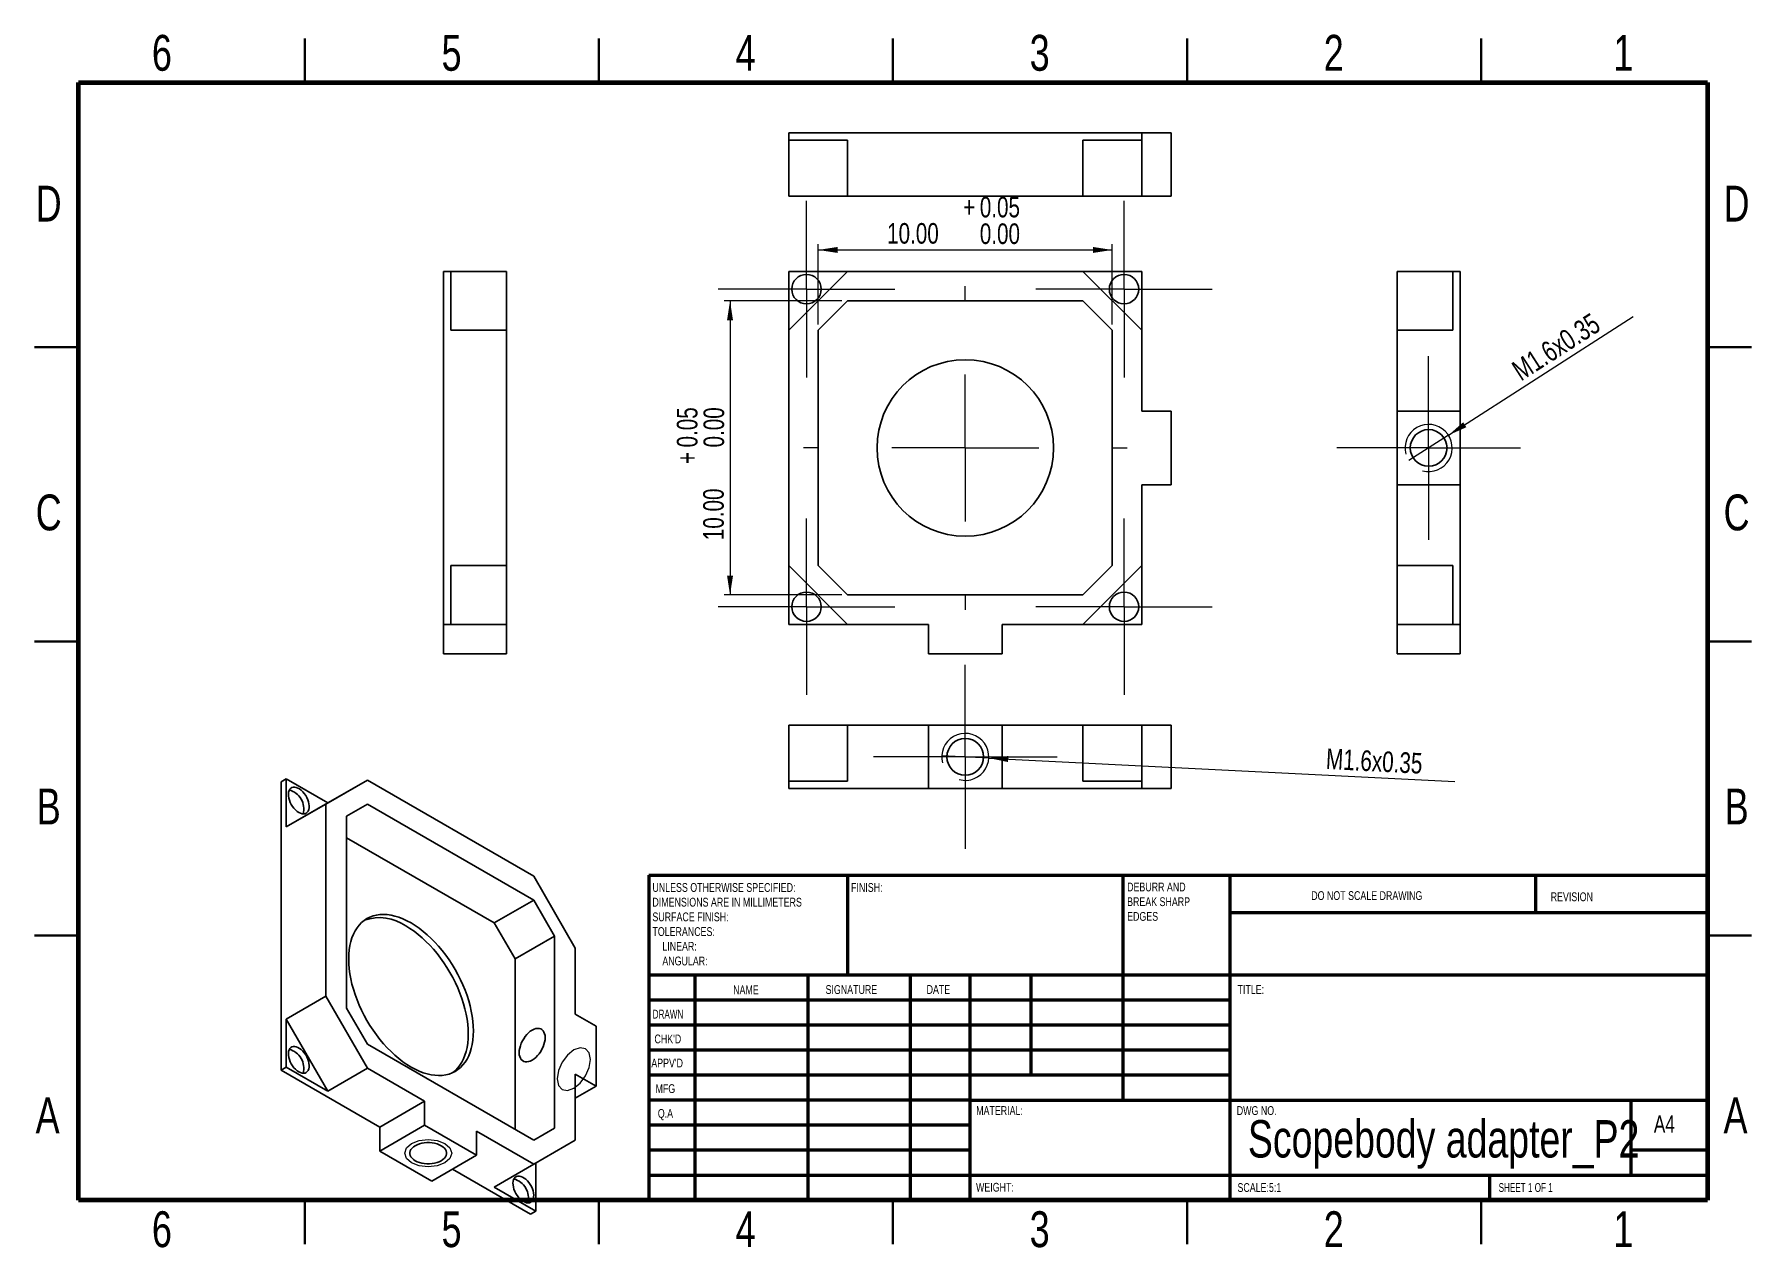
# Model space of a CAD drawing. Header units: millimetres. Extents: x 2 to 294, y 2 to 208.
import ezdxf

# ---------------------------------------------------------------- set-up
doc = ezdxf.new("R2010")
doc.units = ezdxf.units.MM
doc.styles.add('SLDTEXTSTYLE0', font='TXT', dxfattribs={"width": 0.75})
doc.styles.add('SLDTEXTSTYLE1', font='TXT', dxfattribs={"width": 0.686449})
doc.styles.add('SLDTEXTSTYLE2', font='TXT', dxfattribs={"width": 0.6875})
doc.dimstyles.new('SLDDIMSTYLE0', dxfattribs={"dimtxt": 3.5, "dimasz": 3.302, "dimexe": 0, "dimexo": 0.0625, "dimgap": 0.875, "dimtad": 1, "dimlfac": 0.2, "dimrnd": 1e-09, "dimzin": 4, "dimdsep": 46, "dimtxsty": 'SLDTEXTSTYLE0', "dimsah": 1, "dimcen": 0.09, "dimadec": 0, "dimazin": 1, "dimtol": 1, "dimtp": 0.05, "dimtfac": 1, "dimtofl": 0, "dimtmove": 0, "dimatfit": 3, "dimfxl": 0, "dimfrac": 2, "dimtolj": 1, "dimtzin": 0, "dimarcsym": 0})
doc.dimstyles.new('SLDDIMSTYLE1', dxfattribs={"dimtxt": 3.5, "dimasz": 3.302, "dimexe": 0, "dimexo": 0.0625, "dimgap": 0.875, "dimtad": 1, "dimlfac": 0.2, "dimrnd": 1e-09, "dimzin": 12, "dimdsep": 46, "dimtxsty": 'SLDTEXTSTYLE0', "dimblk1": 'NONE', "dimsah": 1, "dimcen": 0, "dimadec": 0, "dimazin": 3, "dimtfac": 1, "dimtmove": 0, "dimatfit": 3, "dimldrblk": 'NONE', "dimfxl": 0, "dimfrac": 2, "dimtolj": 1, "dimtzin": 12, "dimarcsym": 0})

# ---------------------------------------------------------------- blocks, each defined once
blk = doc.blocks.new('SW_NOTE_0')
at = {"color": 0, "linetype": 'Continuous', "lineweight": 0, "char_height": 1.5, "attachment_point": 1, "style": 'SLDTEXTSTYLE0'}
for s, insert in [('UNLESS OTHERWISE SPECIFIED:', (0, 1.93)), ('DIMENSIONS ARE IN MILLIMETERS', (0, -0.57)), ('TOLERANCES:', (0, -5.57)), ('SURFACE FINISH:', (0, -3.07)), ('LINEAR:', (1.69, -8.07)), ('ANGULAR:', (1.69, -10.57))]:
    blk.add_mtext(s, dxfattribs=dict(at, insert=insert))
blk = doc.blocks.new('SW_NOTE_0_1')
at = {"color": 0, "linetype": 'Continuous', "lineweight": 0, "char_height": 1.5, "attachment_point": 1, "style": 'SLDTEXTSTYLE0'}
for s, insert in [('DEBURR AND', (0, 1.93)), ('BREAK SHARP', (0, -0.57)), ('EDGES', (0, -3.07))]:
    blk.add_mtext(s, dxfattribs=dict(at, insert=insert))
blk = doc.blocks.new('_D')
at = {"color": 7, "linetype": 'Continuous', "lineweight": 0}
for p, q in [((139.79, 162.89), (119.79, 162.89)), ((120.79, 162.89), (120.79, 112.89)), ((139.79, 112.89), (119.79, 112.89))]:
    blk.add_line(p, q, dxfattribs=at)
at = {"color": 7, "linetype": 'Continuous', "lineweight": 18}
for points in [[(120.79, 162.89), (120.28, 159.59), (121.3, 159.59)], [(120.79, 112.89), (121.3, 116.19), (120.28, 116.19)]]:
    blk.add_solid(points, dxfattribs=at)
at = {"color": 7, "linetype": 'Continuous', "lineweight": 18, "char_height": 3.5, "attachment_point": 1, "rotation": 90, "style": 'SLDTEXTSTYLE0'}
for s, insert in [('0.05', (111.75, 137.97)), ('0.00', (116.28, 137.97)), ('+', (111.75, 135.14)), ('10.00', (116.22, 122.21))]:
    blk.add_mtext(s, dxfattribs=dict(at, insert=insert))
blk = doc.blocks.new('_D_1')
at = {"color": 7, "linetype": 'Continuous', "lineweight": 0}
for p, q in [((135.79, 158.89), (135.79, 172.55)), ((185.79, 158.89), (185.79, 172.55)), ((135.79, 171.55), (185.79, 171.55))]:
    blk.add_line(p, q, dxfattribs=at)
at = {"color": 7, "linetype": 'Continuous', "lineweight": 18}
for points in [[(135.79, 171.55), (139.09, 171.04), (139.09, 172.06)], [(185.79, 171.55), (182.49, 172.06), (182.49, 171.04)]]:
    blk.add_solid(points, dxfattribs=at)
at = {"color": 7, "linetype": 'Continuous', "lineweight": 18, "char_height": 3.5, "attachment_point": 1, "style": 'SLDTEXTSTYLE0'}
for s, insert in [('+', (160.43, 180.59)), ('0.05', (163.26, 180.59)), ('10.00', (147.5, 176.12)), ('0.00', (163.26, 176.06))]:
    blk.add_mtext(s, dxfattribs=dict(at, insert=insert))
blk = doc.blocks.new('SW_CENTERMARKSYMBOL_0')
at = {"color": 0, "linetype": 'Continuous', "lineweight": 18}
for p, q in [((0, 25), (0, 27.5)), ((0, 0), (0, 12.5)), ((-25, 0), (-27.5, 0)), ((0, 0), (-12.5, 0)), ((0, 0), (0, -12.5)), ((0, 0), (12.5, 0)), ((25, 0), (27.5, 0)), ((0, -25), (0, -27.5))]:
    blk.add_line(p, q, dxfattribs=at)
blk = doc.blocks.new('SW_CENTERMARKSYMBOL_1')
at = {"color": 0, "linetype": 'Continuous', "lineweight": 18}
for p, q in [((0, 12.5), (0, 15)), ((0, 0), (0, 12.5)), ((-12.5, 0), (-15, 0)), ((0, 0), (-12.5, 0)), ((0, 0), (0, -12.5)), ((0, 0), (12.5, 0)), ((12.5, 0), (15, 0)), ((0, -12.5), (0, -15))]:
    blk.add_line(p, q, dxfattribs=at)
blk = doc.blocks.new('SW_CENTERMARKSYMBOL_2')
at = {"color": 0, "linetype": 'Continuous', "lineweight": 18}
for p, q in [((0, 12.5), (0, 15)), ((0, 0), (0, 12.5)), ((-12.5, 0), (-15, 0)), ((0, 0), (-12.5, 0)), ((0, 0), (0, -12.5)), ((0, 0), (12.5, 0)), ((12.5, 0), (15, 0)), ((0, -12.5), (0, -15))]:
    blk.add_line(p, q, dxfattribs=at)
blk = doc.blocks.new('SW_CENTERMARKSYMBOL_3')
at = {"color": 0, "linetype": 'Continuous', "lineweight": 18}
for p, q in [((0, 12.5), (0, 15)), ((0, 0), (0, 12.5)), ((-12.5, 0), (-15, 0)), ((0, 0), (-12.5, 0)), ((0, 0), (0, -12.5)), ((0, 0), (12.5, 0)), ((12.5, 0), (15, 0)), ((0, -12.5), (0, -15))]:
    blk.add_line(p, q, dxfattribs=at)
blk = doc.blocks.new('SW_CENTERMARKSYMBOL_4')
at = {"color": 0, "linetype": 'Continuous', "lineweight": 18}
for p, q in [((0, 12.5), (0, 15)), ((0, 0), (0, 12.5)), ((-12.5, 0), (-15, 0)), ((0, 0), (-12.5, 0)), ((0, 0), (0, -12.5)), ((0, 0), (12.5, 0)), ((12.5, 0), (15, 0)), ((0, -12.5), (0, -15))]:
    blk.add_line(p, q, dxfattribs=at)
blk = doc.blocks.new('_D_2')
at = {"color": 7, "linetype": 'Continuous', "lineweight": 0}
for q in [(274.37, 160.25), (236.21, 135.73)]:
    blk.add_line((242.94, 140.05), q, dxfattribs=at)
at = {"color": 7, "linetype": 'Continuous', "lineweight": 18}
blk.add_solid([(242.94, 140.05), (245.99, 141.41), (245.45, 142.26)], dxfattribs=at)
at = {"color": 7, "linetype": 'Continuous', "lineweight": 18, "insert": (253.39, 152.12), "char_height": 3.5, "attachment_point": 1, "rotation": 32.7241, "style": 'SLDTEXTSTYLE0'}
blk.add_mtext('M1.6x0.35', dxfattribs=at)
blk = doc.blocks.new('_None')
blk = doc.blocks.new('SW_CENTERMARKSYMBOL_5')
at = {"color": 0, "linetype": 'Continuous', "lineweight": 18}
for p, q in [((0, 12.5), (0, 15.625)), ((0, 0), (0, 12.5)), ((-12.5, 0), (-15.625, 0)), ((0, 0), (-12.5, 0)), ((0, 0), (0, -12.5)), ((0, 0), (12.5, 0)), ((12.5, 0), (15.625, 0)), ((0, -12.5), (0, -15.625))]:
    blk.add_line(p, q, dxfattribs=at)
blk = doc.blocks.new('_D_3')
at = {"color": 7, "linetype": 'Continuous', "lineweight": 0}
for q in [(156.79, 85.56), (244.03, 81.2)]:
    blk.add_line((164.78, 85.16), q, dxfattribs=at)
at = {"color": 7, "linetype": 'Continuous', "lineweight": 18}
blk.add_solid([(164.78, 85.16), (168.06, 84.49), (168.11, 85.51)], dxfattribs=at)
at = {"color": 7, "linetype": 'Continuous', "lineweight": 18, "insert": (222.23, 86.81), "char_height": 3.5, "attachment_point": 1, "rotation": 357.1376, "style": 'SLDTEXTSTYLE0'}
blk.add_mtext('M1.6x0.35', dxfattribs=at)
blk = doc.blocks.new('SW_CENTERMARKSYMBOL_6')
at = {"color": 0, "linetype": 'Continuous', "lineweight": 18}
for p, q in [((0, 12.5), (0, 15.625)), ((0, 0), (0, 12.5)), ((-12.5, 0), (-15.625, 0)), ((0, 0), (-12.5, 0)), ((0, 0), (0, -12.5)), ((0, 0), (12.5, 0)), ((12.5, 0), (15.625, 0)), ((0, -12.5), (0, -15.625))]:
    blk.add_line(p, q, dxfattribs=at)

msp = doc.modelspace()

# ---------------------------------------------------------------- linework, layer by layer
at = {"color": 7, "linetype": 'Continuous', "lineweight": 35}
for p, q in [((48.5, 200), (48.5, 207.5)), ((98.5, 200), (98.5, 207.5)), ((148.5, 207.5), (148.5, 200)), ((148.5, 200), (148.5, 207.5)), ((198.5, 200), (198.5, 207.5)), ((248.5, 200), (248.5, 207.5)), ((10, 155), (2.5, 155)), ((287, 155), (294.5, 155)), ((2.5, 105), (10, 105)), ((10, 105), (2.5, 105)), ((294.5, 105), (287, 105)), ((287, 105), (294.5, 105)), ((10, 55), (2.5, 55)), ((287, 55), (294.5, 55)), ((48.5, 10), (48.5, 2.5)), ((98.5, 10), (98.5, 2.5)), ((148.5, 2.5), (148.5, 10)), ((148.5, 10), (148.5, 2.5)), ((198.5, 10), (198.5, 2.5)), ((248.5, 10), (248.5, 2.5))]:
    msp.add_line(p, q, dxfattribs=at)
at = {"color": 7, "linetype": 'Continuous', "lineweight": 70}
for p, q in [((10, 10), (10, 200)), ((10, 200), (287, 200)), ((287, 200), (287, 10)), ((287, 10), (10, 10))]:
    msp.add_line(p, q, dxfattribs=at)
at = {"color": 7, "linetype": 'Continuous', "lineweight": 25}
for p, q in [((130.788, 191.453), (190.788, 191.453)), ((130.788, 190.203), (130.788, 191.453)), ((140.788, 190.203), (130.788, 190.203)), ((130.788, 190.203), (130.788, 180.703)), ((140.788, 190.203), (140.788, 180.703)), ((190.788, 190.203), (180.788, 190.203)), ((180.788, 190.203), (180.788, 180.703)), ((190.788, 190.203), (190.788, 191.453)), ((195.788, 191.453), (190.788, 191.453)), ((190.788, 190.203), (190.788, 180.703)), ((195.788, 191.453), (195.788, 180.703)), ((130.788, 180.703), (140.788, 180.703)), ((180.788, 180.703), (140.788, 180.703)), ((180.788, 180.703), (190.788, 180.703)), ((195.788, 180.703), (190.788, 180.703)), ((72.046, 107.889), (72.046, 167.889)), ((73.296, 167.889), (72.046, 167.889)), ((73.296, 167.889), (73.296, 157.889)), ((73.296, 167.889), (82.796, 167.889)), ((82.796, 157.889), (82.796, 167.889)), ((130.788, 157.889), (140.788, 167.889)), ((140.788, 167.889), (130.788, 167.889)), ((130.788, 167.889), (130.788, 157.889)), ((180.788, 167.889), (140.788, 167.889)), ((180.788, 167.889), (190.788, 157.889)), ((190.788, 167.889), (180.788, 167.889)), ((190.788, 157.889), (190.788, 167.889)), ((243.702, 167.889), (234.202, 167.889)), ((234.202, 167.889), (234.202, 157.889)), ((243.702, 157.889), (243.702, 167.889)), ((243.702, 167.889), (244.952, 167.889)), ((244.952, 167.889), (244.952, 144.139)), ((135.788, 157.889), (140.788, 162.889)), ((180.788, 162.889), (140.788, 162.889)), ((180.788, 162.889), (185.788, 157.889)), ((73.296, 157.889), (82.796, 157.889)), ((82.796, 157.889), (82.796, 117.889)), ((130.788, 157.889), (130.788, 117.889)), ((135.788, 157.889), (135.788, 117.889)), ((185.788, 117.889), (185.788, 157.889)), ((190.788, 144.139), (190.788, 157.889)), ((243.702, 157.889), (234.202, 157.889)), ((234.202, 144.139), (234.202, 157.889)), ((195.788, 144.139), (190.788, 144.139)), ((195.788, 144.139), (195.788, 131.639)), ((234.202, 144.139), (234.202, 131.639)), ((244.952, 144.139), (234.202, 144.139)), ((244.952, 131.639), (244.952, 144.139)), ((195.788, 131.639), (190.788, 131.639)), ((190.788, 117.889), (190.788, 131.639)), ((234.202, 131.639), (244.952, 131.639)), ((234.202, 117.889), (234.202, 131.639)), ((244.952, 131.639), (244.952, 107.889)), ((73.296, 117.889), (82.796, 117.889)), ((73.296, 117.889), (73.296, 107.889)), ((82.796, 107.889), (82.796, 117.889)), ((140.788, 107.889), (130.788, 117.889)), ((130.788, 117.889), (130.788, 107.889)), ((140.788, 112.889), (135.788, 117.889)), ((185.788, 117.889), (180.788, 112.889)), ((190.788, 117.889), (180.788, 107.889)), ((190.788, 107.889), (190.788, 117.889)), ((243.702, 117.889), (234.202, 117.889)), ((234.202, 117.889), (234.202, 107.889)), ((243.702, 107.889), (243.702, 117.889)), ((140.788, 112.889), (180.788, 112.889)), ((73.296, 107.889), (72.046, 107.889)), ((72.046, 102.889), (72.046, 107.889)), ((73.296, 107.889), (82.796, 107.889)), ((82.796, 102.889), (82.796, 107.889)), ((130.788, 107.889), (140.788, 107.889)), ((140.788, 107.889), (154.538, 107.889)), ((154.538, 102.889), (154.538, 107.889)), ((167.038, 107.889), (180.788, 107.889)), ((167.038, 102.889), (167.038, 107.889)), ((180.788, 107.889), (190.788, 107.889)), ((243.702, 107.889), (234.202, 107.889)), ((234.202, 102.889), (234.202, 107.889)), ((243.702, 107.889), (244.952, 107.889)), ((244.952, 102.889), (244.952, 107.889)), ((82.796, 102.889), (72.046, 102.889)), ((167.038, 102.889), (154.538, 102.889)), ((244.952, 102.889), (234.202, 102.889)), ((130.788, 81.238), (130.788, 90.738)), ((140.788, 90.738), (130.788, 90.738)), ((140.788, 81.238), (140.788, 90.738)), ((140.788, 90.738), (154.538, 90.738)), ((154.538, 90.738), (154.538, 79.988)), ((167.038, 90.738), (154.538, 90.738)), ((167.038, 79.988), (167.038, 90.738)), ((167.038, 90.738), (180.788, 90.738)), ((180.788, 81.238), (180.788, 90.738)), ((190.788, 90.738), (180.788, 90.738)), ((190.788, 81.238), (190.788, 90.738)), ((195.788, 90.738), (190.788, 90.738)), ((195.788, 90.738), (195.788, 79.988)), ((45.34, 81.629), (44.456, 81.119)), ((44.456, 32.127), (44.456, 81.119)), ((45.34, 81.629), (45.34, 73.464)), ((52.411, 77.547), (45.34, 81.629)), ((52.058, 77.342), (59.129, 81.425)), ((52.411, 77.547), (59.129, 81.425)), ((87.413, 65.097), (59.129, 81.425)), ((130.788, 81.238), (130.788, 79.988)), ((130.788, 81.238), (140.788, 81.238)), ((154.538, 79.988), (130.788, 79.988)), ((154.538, 79.988), (167.038, 79.988)), ((190.788, 79.988), (167.038, 79.988)), ((180.788, 81.238), (190.788, 81.238)), ((190.788, 81.238), (190.788, 79.988)), ((195.788, 79.988), (190.788, 79.988)), ((45.34, 73.464), (52.411, 77.547)), ((45.34, 73.464), (52.058, 77.342)), ((52.058, 77.342), (52.058, 44.68)), ((55.593, 75.301), (59.129, 77.343)), ((87.413, 61.014), (59.129, 77.343)), ((55.593, 75.301), (55.593, 42.639)), ((80.695, 57.136), (55.593, 71.628)), ((87.413, 65.097), (94.484, 52.85)), ((80.695, 57.136), (87.413, 61.014)), ((87.413, 61.014), (90.948, 54.891)), ((84.231, 51.013), (80.695, 57.136)), ((90.948, 54.891), (84.231, 51.013)), ((90.948, 22.229), (90.948, 54.891)), ((94.484, 41.622), (94.484, 52.85)), ((84.231, 22.024), (84.231, 51.013)), ((45.34, 40.802), (52.058, 44.68)), ((59.129, 32.433), (52.058, 44.68)), ((59.129, 36.516), (55.593, 42.639)), ((98.02, 39.581), (94.484, 41.622)), ((45.34, 40.802), (45.34, 32.637)), ((52.411, 28.555), (45.34, 40.802)), ((98.02, 39.581), (98.02, 29.374)), ((59.129, 36.516), (87.413, 20.187)), ((45.34, 32.637), (44.456, 32.127)), ((61.25, 22.432), (44.456, 32.127)), ((45.34, 32.637), (52.411, 28.555)), ((52.411, 28.555), (59.129, 32.433)), ((59.129, 32.433), (68.851, 26.82)), ((98.02, 29.374), (94.484, 31.415)), ((94.484, 20.188), (94.484, 31.415)), ((98.02, 29.374), (94.484, 27.333)), ((68.851, 26.82), (61.25, 22.432)), ((68.851, 22.737), (68.851, 26.82)), ((68.851, 22.737), (61.25, 18.349)), ((61.25, 18.349), (61.25, 22.432)), ((77.69, 17.635), (68.851, 22.737)), ((77.69, 21.717), (87.413, 16.105)), ((77.69, 17.635), (77.69, 21.717)), ((87.412, 20.188), (90.948, 22.229)), ((90.948, 22.229), (87.413, 20.187)), ((61.25, 18.349), (70.089, 13.247)), ((70.089, 13.247), (77.69, 17.635)), ((94.484, 20.188), (87.413, 16.105)), ((86.883, 7.634), (73.625, 15.288)), ((80.695, 12.227), (87.413, 16.105)), ((87.766, 8.145), (87.766, 16.309)), ((80.695, 12.227), (87.766, 8.145)), ((87.766, 8.145), (86.883, 7.634))]:
    msp.add_line(p, q, dxfattribs=at)
at = {"color": 7, "linetype": 'Continuous', "lineweight": 50}
for p, q in [((107, 65.25), (287, 65.25)), ((107, 65.25), (107, 10)), ((140.8, 48.25), (140.8, 65.25)), ((187.6, 65.25), (187.6, 27)), ((205.8, 65.25), (205.8, 10)), ((257.8, 58.875), (257.8, 65.25)), ((287, 58.875), (205.8, 58.875)), ((287, 48.25), (107, 48.25)), ((114.8, 48.25), (114.8, 10)), ((133.991, 48.25), (133.991, 10)), ((151.399, 48.25), (151.399, 10)), ((161.6, 10), (161.6, 48.25)), ((172, 31.25), (172, 48.25)), ((205.8, 44), (107, 44)), ((205.8, 39.75), (107, 39.75)), ((205.8, 35.5), (107, 35.5)), ((205.8, 31.25), (107, 31.25)), ((161.6, 27), (107, 27)), ((161.6, 27), (287, 27)), ((274, 14.25), (274, 27)), ((161.6, 22.75), (107, 22.75)), ((161.6, 18.5), (107, 18.5)), ((287, 18.5), (274, 18.5)), ((107, 14.25), (287, 14.25)), ((250, 10), (250, 14.25))]:
    msp.add_line(p, q, dxfattribs=at)
at = {"color": 7, "linetype": 'Continuous', "lineweight": 25, "flags": 128}
for points in [[(47.461, 75.914), (47.745, 75.777), (48.021, 75.696), (48.283, 75.673), (48.523, 75.71), (48.736, 75.805), (48.916, 75.956), (49.058, 76.158), (49.159, 76.407), (49.216, 76.696), (49.228, 77.018), (49.193, 77.364), (49.114, 77.725), (48.992, 78.092), (48.831, 78.456), (48.634, 78.806), (48.406, 79.135), (48.154, 79.433), (47.884, 79.693), (47.604, 79.908), (47.319, 80.072), (47.038, 80.181), (46.768, 80.233), (46.517, 80.226), (46.289, 80.16), (46.092, 80.037), (45.93, 79.86), (45.808, 79.633), (45.729, 79.363), (45.695, 79.057), (45.707, 78.722), (45.763, 78.367), (45.864, 78.002), (46.007, 77.635), (46.186, 77.277), (46.399, 76.936), (46.64, 76.622), (46.902, 76.342), (47.178, 76.104), (47.461, 75.914)], [(66.553, 57.135), (67.247, 56.708), (67.938, 56.231), (68.623, 55.705), (69.298, 55.133), (69.963, 54.517), (70.612, 53.86), (71.244, 53.164), (71.857, 52.433), (72.446, 51.669), (73.01, 50.877), (73.547, 50.058), (74.053, 49.218), (74.528, 48.359), (74.968, 47.485), (75.372, 46.601), (75.739, 45.708), (76.066, 44.813), (76.352, 43.917), (76.597, 43.026), (76.798, 42.143), (76.956, 41.271), (77.069, 40.415), (77.137, 39.578), (77.16, 38.764), (77.137, 37.976), (77.069, 37.218), (76.956, 36.492), (76.798, 35.803), (76.597, 35.152), (76.352, 34.543), (76.066, 33.978), (75.739, 33.46), (75.372, 32.991), (74.968, 32.573), (74.528, 32.208), (74.053, 31.897), (73.547, 31.641), (73.01, 31.442), (72.446, 31.301), (71.857, 31.218), (71.244, 31.194), (70.612, 31.228), (69.963, 31.321), (69.298, 31.471), (68.623, 31.68), (67.938, 31.944), (67.247, 32.265), (66.553, 32.639), (65.86, 33.066), (65.169, 33.543), (64.484, 34.069), (63.808, 34.641), (63.144, 35.257), (62.494, 35.914), (61.862, 36.61), (61.25, 37.341), (60.661, 38.105), (60.096, 38.897), (59.56, 39.716), (59.053, 40.556), (58.579, 41.415), (58.138, 42.289), (57.734, 43.173), (57.368, 44.066), (57.04, 44.961), (56.754, 45.857), (56.51, 46.748), (56.308, 47.631), (56.15, 48.503), (56.037, 49.359), (55.969, 50.196), (55.947, 51.01), (55.969, 51.798), (56.037, 52.556), (56.15, 53.282), (56.308, 53.971), (56.51, 54.622), (56.754, 55.231), (57.04, 55.796), (57.368, 56.314), (57.734, 56.783), (58.138, 57.201), (58.579, 57.566), (59.053, 57.877), (59.56, 58.133), (60.096, 58.332), (60.661, 58.473), (61.25, 58.556), (61.862, 58.58), (62.494, 58.546), (63.144, 58.453), (63.808, 58.303), (64.484, 58.094), (65.169, 57.83), (65.86, 57.509), (66.553, 57.135)], [(65.669, 56.625), (66.363, 56.198), (67.054, 55.721), (67.739, 55.195), (68.415, 54.623), (69.079, 54.007), (69.728, 53.349), (70.361, 52.654), (70.973, 51.922), (71.562, 51.159), (72.126, 50.366), (72.663, 49.548), (73.169, 48.708), (73.644, 47.849), (74.084, 46.975), (74.488, 46.09), (74.855, 45.198), (75.182, 44.302), (75.469, 43.407), (75.713, 42.516), (75.915, 41.632), (76.072, 40.761), (76.185, 39.905), (76.253, 39.068), (76.276, 38.254), (76.253, 37.466), (76.185, 36.707), (76.072, 35.982), (75.915, 35.292), (75.713, 34.642), (75.469, 34.033), (75.182, 33.468), (74.855, 32.95), (74.488, 32.481), (74.084, 32.063), (73.644, 31.697), (73.598, 31.664)], [(87.148, 33.814), (87.462, 34.022), (87.77, 34.277), (88.066, 34.575), (88.342, 34.909), (88.595, 35.273), (88.818, 35.659), (89.007, 36.059), (89.158, 36.466), (89.268, 36.871), (89.335, 37.265), (89.357, 37.641), (89.335, 37.992), (89.268, 38.309), (89.158, 38.586), (89.007, 38.818), (88.818, 39.001), (88.595, 39.13), (88.342, 39.202), (88.066, 39.217), (87.77, 39.173), (87.462, 39.073), (87.148, 38.917), (86.833, 38.71), (86.525, 38.455), (86.23, 38.157), (85.953, 37.823), (85.701, 37.459), (85.478, 37.073), (85.289, 36.672), (85.138, 36.265), (85.028, 35.861), (84.961, 35.466), (84.938, 35.09), (84.961, 34.74), (85.028, 34.423), (85.138, 34.145), (85.289, 33.913), (85.478, 33.731), (85.701, 33.602), (85.953, 33.529), (86.23, 33.515), (86.525, 33.558), (86.833, 33.659), (87.148, 33.814)], [(47.461, 31.821), (47.745, 31.683), (48.021, 31.602), (48.283, 31.58), (48.523, 31.617), (48.736, 31.712), (48.916, 31.862), (49.058, 32.065), (49.159, 32.314), (49.216, 32.603), (49.228, 32.924), (49.193, 33.27), (49.114, 33.632), (48.992, 33.999), (48.831, 34.362), (48.634, 34.713), (48.406, 35.042), (48.154, 35.34), (47.884, 35.6), (47.604, 35.815), (47.319, 35.979), (47.038, 36.088), (46.768, 36.14), (46.517, 36.133), (46.289, 36.067), (46.092, 35.943), (45.93, 35.766), (45.808, 35.54), (45.729, 35.27), (45.695, 34.964), (45.707, 34.629), (45.763, 34.274), (45.864, 33.909), (46.007, 33.542), (46.186, 33.184), (46.399, 32.843), (46.64, 32.529), (46.902, 32.249), (47.178, 32.011), (47.461, 31.821)], [(71.68, 16.716), (71.972, 16.911), (72.213, 17.127), (72.398, 17.361), (72.524, 17.608), (72.587, 17.863), (72.587, 18.121), (72.524, 18.375), (72.398, 18.622), (72.213, 18.857), (71.972, 19.073), (71.68, 19.268), (71.343, 19.436), (70.968, 19.575), (70.562, 19.682), (70.134, 19.755), (69.693, 19.791), (69.247, 19.791), (68.806, 19.755), (68.378, 19.682), (67.972, 19.575), (67.597, 19.436), (67.26, 19.268), (66.968, 19.073), (66.727, 18.857), (66.542, 18.622), (66.416, 18.375), (66.353, 18.121), (66.353, 17.863), (66.416, 17.608), (66.542, 17.361), (66.727, 17.127), (66.968, 16.911), (67.26, 16.716), (67.597, 16.548), (67.972, 16.409), (68.378, 16.302), (68.806, 16.229), (69.247, 16.193), (69.693, 16.193), (70.134, 16.229), (70.562, 16.302), (70.968, 16.409), (71.343, 16.548), (71.68, 16.716)], [(85.645, 9.778), (85.929, 9.64), (86.205, 9.559), (86.467, 9.537), (86.707, 9.574), (86.92, 9.669), (87.1, 9.819), (87.242, 10.022), (87.343, 10.271), (87.4, 10.56), (87.411, 10.881), (87.377, 11.227), (87.298, 11.589), (87.176, 11.956), (87.014, 12.319), (86.817, 12.67), (86.59, 12.999), (86.338, 13.297), (86.068, 13.557), (85.787, 13.772), (85.503, 13.936), (85.222, 14.045), (84.952, 14.097), (84.7, 14.09), (84.473, 14.024), (84.276, 13.9), (84.114, 13.723), (83.992, 13.497), (83.913, 13.227), (83.879, 12.921), (83.89, 12.586), (83.947, 12.231), (84.048, 11.866), (84.19, 11.499), (84.37, 11.141), (84.583, 10.8), (84.824, 10.486), (85.085, 10.206), (85.362, 9.968), (85.645, 9.778)]]:
    msp.add_lwpolyline(points, dxfattribs=at)
at = {"color": 7, "linetype": 'Continuous', "lineweight": 18, "flags": 128}
for points in [[(94.219, 35.55), (93.136, 34.676), (92.219, 33.439), (91.606, 32.025), (91.39, 30.651), (91.606, 29.525), (92.219, 28.82), (93.136, 28.641), (94.219, 29.018), (95.301, 29.891), (96.219, 31.129), (96.832, 32.542), (97.047, 33.917), (96.832, 35.042), (96.219, 35.748), (95.301, 35.926), (94.219, 35.55)], [(66.642, 16.359), (65.775, 17.108), (65.47, 17.992), (65.775, 18.876), (66.642, 19.625), (67.939, 20.125), (69.47, 20.301), (71.001, 20.125), (72.299, 19.625), (73.166, 18.876), (73.47, 17.992), (73.166, 17.108), (72.299, 16.359), (71.001, 15.859), (69.47, 15.683), (67.939, 15.859), (66.642, 16.359)]]:
    msp.add_lwpolyline(points, dxfattribs=at)
at = {"color": 7, "linetype": 'Continuous', "lineweight": 25}
for centre, radius in [((133.788, 164.889), 2.5), ((187.788, 164.889), 2.5), ((160.788, 137.889), 15), ((239.577, 137.889), 3.125), ((133.788, 110.889), 2.5), ((187.788, 110.889), 2.5), ((160.788, 85.363), 3.125)]:
    msp.add_circle(centre, radius, dxfattribs=at)
at = {"color": 7, "linetype": 'Continuous', "lineweight": 18}
for centre in [(239.577, 137.889), (160.788, 85.363)]:
    msp.add_arc(centre, 4, 255, 195, dxfattribs=at)
at = {"color": 7, "linetype": 'Continuous', "lineweight": 25}
for centre, radius, start, end in [((45.055, 76.566), 3.258, 344.12575, 75.86888), ((61.202, 50.287), 7.754, 54.8217, 109.41525), ((45.055, 32.473), 3.258, 344.12575, 75.86888), ((83.239, 10.43), 3.258, 344.12575, 75.86888)]:
    msp.add_arc(centre, radius, start, end, dxfattribs=at)

# ---------------------------------------------------------------- block references
at = {"color": 7, "linetype": 'Continuous', "lineweight": 0}
for name, p in [('SW_CENTERMARKSYMBOL_4', (133.788, 164.889)), ('SW_CENTERMARKSYMBOL_3', (187.788, 164.889)), ('SW_CENTERMARKSYMBOL_0', (160.788, 137.889)), ('SW_CENTERMARKSYMBOL_5', (239.577, 137.889)), ('SW_CENTERMARKSYMBOL_1', (133.788, 110.889)), ('SW_CENTERMARKSYMBOL_2', (187.788, 110.889)), ('SW_CENTERMARKSYMBOL_6', (160.788, 85.363)), ('SW_NOTE_0', (107.594, 61.987)), ('SW_NOTE_0_1', (188.309, 62.069))]:
    msp.add_blockref(name, p, dxfattribs=at)

# ---------------------------------------------------------------- texts
for s, insert, char_height, attachment_point, style in [('6', (24.189, 208.114), 6.096, 2, 'SLDTEXTSTYLE0'), ('5', (73.439, 208.114), 6.096, 2, 'SLDTEXTSTYLE0'), ('4', (123.439, 208.114), 6.096, 2, 'SLDTEXTSTYLE0'), ('3', (173.439, 208.114), 6.096, 2, 'SLDTEXTSTYLE0'), ('2', (223.439, 208.114), 6.096, 2, 'SLDTEXTSTYLE0'), ('1', (272.689, 208.114), 6.096, 2, 'SLDTEXTSTYLE0'), ('D', (4.93, 182.476), 6.096, 2, 'SLDTEXTSTYLE0'), ('D', (291.93, 182.476), 6.096, 2, 'SLDTEXTSTYLE0'), ('C', (4.937, 129.976), 6.096, 2, 'SLDTEXTSTYLE0'), ('C', (291.937, 129.976), 6.096, 2, 'SLDTEXTSTYLE0'), ('B', (4.953, 79.976), 6.096, 2, 'SLDTEXTSTYLE0'), ('B', (291.953, 79.976), 6.096, 2, 'SLDTEXTSTYLE0'), ('FINISH:', (141.371, 63.919), 1.5, 1, 'SLDTEXTSTYLE0'), ('DO NOT SCALE DRAWING', (219.615, 62.533), 1.5, 1, 'SLDTEXTSTYLE0'), ('REVISION', (260.328, 62.335), 1.5, 1, 'SLDTEXTSTYLE0'), ('NAME', (121.322, 46.501), 1.5, 1, 'SLDTEXTSTYLE0'), ('SIGNATURE', (137.034, 46.562), 1.5, 1, 'SLDTEXTSTYLE0'), ('DATE', (154.215, 46.576), 1.5, 1, 'SLDTEXTSTYLE0'), ('TITLE:', (207.09, 46.576), 1.5, 1, 'SLDTEXTSTYLE0'), ('DRAWN', (107.643, 42.385), 1.5, 1, 'SLDTEXTSTYLE1'), ("CHK'D", (107.939, 38.162), 1.5, 1, 'SLDTEXTSTYLE0'), ("APPV'D", (107.402, 34.066), 1.5, 1, 'SLDTEXTSTYLE0'), ('MFG', (108.124, 29.716), 1.5, 1, 'SLDTEXTSTYLE0'), ('A', (4.757, 27.476), 6.096, 2, 'SLDTEXTSTYLE0'), ('A', (291.757, 27.476), 6.096, 2, 'SLDTEXTSTYLE0'), ('Q.A', (108.509, 25.505), 1.5, 1, 'SLDTEXTSTYLE0'), ('MATERIAL:', (162.646, 25.986), 1.5, 1, 'SLDTEXTSTYLE0'), ('DWG NO.', (206.953, 25.986), 1.5, 1, 'SLDTEXTSTYLE0'), ('Scopebody adapter_P2', (242.13, 23.607), 6.35, 2, 'SLDTEXTSTYLE0'), ('A4', (277.871, 24.406), 2.9104, 1, 'SLDTEXTSTYLE0'), ('WEIGHT:', (162.618, 12.949), 1.4986, 1, 'SLDTEXTSTYLE0'), ('SCALE:5:1', (207.074, 12.9), 1.5, 1, 'SLDTEXTSTYLE0'), ('SHEET 1 OF 1', (251.478, 12.9), 1.5, 1, 'SLDTEXTSTYLE2'), ('6', (24.189, 8.114), 6.096, 2, 'SLDTEXTSTYLE0'), ('5', (73.439, 8.114), 6.096, 2, 'SLDTEXTSTYLE0'), ('4', (123.439, 8.114), 6.096, 2, 'SLDTEXTSTYLE0'), ('3', (173.439, 8.114), 6.096, 2, 'SLDTEXTSTYLE0'), ('2', (223.439, 8.114), 6.096, 2, 'SLDTEXTSTYLE0'), ('1', (272.689, 8.114), 6.096, 2, 'SLDTEXTSTYLE0')]:
    msp.add_mtext(s, dxfattribs=dict(at, insert=insert, char_height=char_height, attachment_point=attachment_point, style=style))

# ---------------------------------------------------------------- dimensions: what is measured, and where the dimension line sits
at = {"color": 7, "linetype": 'Continuous', "lineweight": 18}
dim = msp.add_linear_dim(base=(185.788, 171.553), p1=(135.788, 157.889), p2=(185.788, 157.889), dimstyle='SLDDIMSTYLE0', dxfattribs=at)
dim.commit()
dim.dimension.update_dxf_attribs({"geometry": '_D_1', "text_midpoint": (159.91, 171.553), "dimtype": 160})
for p1, p2, picture, middle in [((236.212, 135.727), (242.942, 140.051), '_D_2', (265.205, 154.357)), ((156.793, 85.563), (164.783, 85.163), '_D_3', (233.072, 81.749))]:
    dim = msp.add_diameter_dim_2p(p1=p1, p2=p2, text='M1.6x0.35', dimstyle='SLDDIMSTYLE1', override={"dimpost": '<>'}, dxfattribs=at)
    dim.commit()
    dim.dimension.update_dxf_attribs({"geometry": picture, "text_midpoint": middle, "dimtype": 163})
dim = msp.add_linear_dim(base=(120.788, 112.889), p1=(140.788, 162.889), p2=(140.788, 112.889), angle=90, dimstyle='SLDDIMSTYLE0', dxfattribs=at)
dim.commit()
dim.dimension.update_dxf_attribs({"geometry": '_D', "text_midpoint": (120.788, 134.614), "dimtype": 160})

doc.saveas('drawing.dxf')
